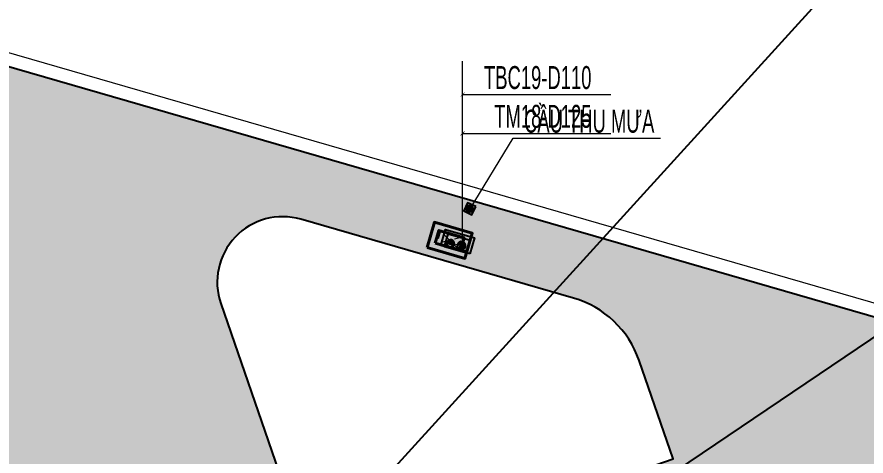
# Model space of a CAD drawing. Header units: millimetres. Extents: x -361340115 to 361596335, y -276742102 to 277032639.
# Drawn here: x 119423 to 132376, y 60024 to 66722 of the extents above; entities that cross this region are included whole.
import ezdxf
from ezdxf.lldxf.tags import DXFTag

# ---------------------------------------------------------------- set-up
doc = ezdxf.new("R2010")
doc.units = ezdxf.units.MM
doc.header["$MEASUREMENT"] = 0
doc.linetypes.add('HIDDEN', pattern=[0.375, 0.25, -0.125])
for name, color, linetype in [('A-LANDSCAPE', 83, 'Continuous'), ('Hydraulic - Thep V', 9, 'Continuous'), ('NDT text', 231, 'Continuous'), ('NDT Thiet bi', 40, 'Continuous'), ('ống thông hơi', 31, 'TH')]:
    doc.layers.add(name, color=color, linetype=linetype)
doc.layers.add('A-REVCLOUD', color=7, linetype='Continuous', true_color=0xfa291e)
for name, color, linetype, lineweight in [('AUDIT_I_220808132811-11', 7, 'Continuous', 9), ('KT-Kich thuoc', 159, 'Continuous', 18), ('KT-lomo nuoc', 3, 'HIDDEN', 5), ('KT-Net cat', 1, 'Continuous', 40), ('Text _H2H', 7, 'Continuous', 18)]:
    doc.layers.add(name, color=color, linetype=linetype, lineweight=lineweight)
doc.layers.add('MEP', color=130, linetype='Continuous', plot=False)
doc.styles.get("Standard").update_dxf_attribs({"font": 'arial.ttf'})
doc.styles.add('TEXTKT', font='hoatbif.shx', dxfattribs={"width": 0.8})
doc.styles.add('uv-abc', font='uv-abc.shx', dxfattribs={"width": 0.85, "height": 150})
tags = doc.linetypes.add('TH', pattern='A,1143.876301,["TH",Standard,S=466.984787,R=0,X=0,Y=-199.758304],53.151103,-896.638454,1197.027404', length=3290.693262).pattern_tags.tags
tags[4] = DXFTag(74, 10)
doc.dimstyles.new('1-40', dxfattribs={"dimscale": 40, "dimtxt": 5, "dimasz": 1.4, "dimexe": 1.4, "dimexo": 0.5, "dimgap": 0.5, "dimtad": 1, "dimdec": 0, "dimzin": 0, "dimdsep": 46, "dimtxsty": 'TEXTKT', "dimblk": 'ARCHTICK', "dimcen": 1.2, "dimdle": 1.2, "dimclrd": 7, "dimclre": 7, "dimclrt": 7, "dimadec": 0, "dimazin": 0, "dimtfac": 0.04, "dimtdec": 0, "dimtix": 1, "dimtmove": 2, "dimatfit": 3, "dimfxl": 1, "dimtolj": 2, "dimtzin": 0, "dimlwd": 5, "dimlwe": 5, "dimarcsym": 0})

# ---------------------------------------------------------------- blocks, each defined once
blk = doc.blocks.new('*U113')
at = {"layer": 'KT-lomo nuoc', "ltscale": 500}
for p, q in [((-312, -159), (-91, 178)), ((-403, 19), (0, 0))]:
    blk.add_line(p, q, dxfattribs=at)
blk.add_lwpolyline([(-312, -159), (-403, 19), (-91, 178), (0, 0)], close=True, dxfattribs=at)
blk = doc.blocks.new('A$C0DB07F86')
at = {"layer": 'KT-Net cat', "elevation": 0}
for points in [[(-51932, 25040), (-51821, 25424), (-51245, 25257), (-51356, 24873)], [(-51808, 25108), (-51753, 25300), (-51369, 25189), (-51424, 24997)]]:
    blk.add_lwpolyline(points, close=True, dxfattribs=at)
at = {"layer": 'KT-lomo nuoc', "linetype": 'HIDDEN', "xscale": -0.9999999999999997, "rotation": 10.8976534755902}
blk.add_blockref('*U113', (-51784, 25101, 0), dxfattribs=at)
blk = doc.blocks.new('A$C3d8987ab')
at = {"layer": 'A-REVCLOUD', "color": 6, "elevation": -0.1}
for points in [[(71874.1, -52063.6), (62420.5, -52063.6), (45133.8, -71072)], [(45642, -72531.8), (62018.8, -61470.6), (71933.5, -61470.6)]]:
    blk.add_lwpolyline(points, dxfattribs=at)
blk = doc.blocks.new('BA')
at = {"layer": 'NDT Thiet bi'}
for p, q in [((-23645, -408335), (-23606, -408374)), ((-23606, -408374), (-23633, -408327)), ((-23606, -408374), (-23620, -408321)), ((-23606, -408391), (-23606, -408319)), ((-23606, -408374), (-23592, -408321)), ((-23606, -408374), (-23578, -408327)), ((-23567, -408335), (-23606, -408374)), ((-23606, -408374), (-23661, -408374)), ((-23606, -408374), (-23659, -408360)), ((-23606, -408374), (-23659, -408389)), ((-23606, -408374), (-23654, -408347)), ((-23606, -408374), (-23654, -408402)), ((-23645, -408413), (-23606, -408374)), ((-23606, -408374), (-23633, -408422)), ((-23606, -408374), (-23620, -408428)), ((-23606, -408374), (-23558, -408347)), ((-23606, -408374), (-23553, -408360)), ((-23606, -408374), (-23551, -408374)), ((-23606, -408374), (-23578, -408422)), ((-23606, -408374), (-23553, -408389)), ((-23606, -408374), (-23558, -408402)), ((-23567, -408413), (-23606, -408374)), ((-23606, -408374), (-23592, -408428)), ((-23606, -408391), (-23606, -408429)), ((-23589, -408374), (-23551, -408374))]:
    blk.add_line(p, q, dxfattribs=at)
blk.add_lwpolyline([(-23680, -408448), (-23532, -408448), (-23532, -408301), (-23680, -408301)], close=True, dxfattribs=at)
blk.add_circle((-23606, -408374), 55, dxfattribs=at)
blk = doc.blocks.new('_ARCHTICK')
at = {"color": 0, "linetype": 'ByBlock', "const_width": 0.15}
blk.add_lwpolyline([(-0.5, -0.5), (0.5, 0.5)], dxfattribs=at)
blk = doc.blocks.new('*U352')
h = blk.add_hatch(color=256)
edge = h.paths.add_edge_path()
edge.add_spline(control_points=[(-55, 0), (-39, -12), (-8, -36), (4, 39), (37, 14), (55, 0)], knot_values=[0, 0, 0, 0, 58.132459, 112.840763, 176.167011, 176.167011, 176.167011, 176.167011], degree=3, periodic=0)
edge.add_ellipse((0, 0), major_axis=(-38.9, 38.9), ratio=1, start_angle=225.0094, end_angle=315)
edge.add_ellipse((0, 0), major_axis=(-38.9, 38.9), ratio=1, start_angle=315, end_angle=405)
blk.add_circle((0, 0), 55)
blk.add_open_spline([(55, 0), (37, 14), (4, 39), (-8, -36), (-39, -12), (-55, 0)], degree=3, knots=[0, 0, 0, 0, 63.326248, 118.034553, 176.167011, 176.167011, 176.167011, 176.167011])
at = {"layer": 'Hydraulic - Thep V', "color": 2}
for p, q in [((-67, -59), (-66, -58)), ((-67, -62), (-66, -62)), ((-64, -62), (-64, -59)), ((-59, -62), (-59, -59)), ((-57, -59), (-57, -58)), ((-57, -62), (-57, -62)), ((57, -59), (57, -58)), ((57, -62), (57, -62)), ((59, -62), (59, -59)), ((64, -62), (64, -59)), ((66, -59), (66, -58)), ((66, -62), (66, -62))]:
    blk.add_line(p, q, dxfattribs=at)
at = {"layer": 'Hydraulic - Thep V', "const_width": 6.72}
blk.add_lwpolyline([(62, -79), (62, 3, 0.40574), (0, 63, 0.40574), (-62, 3), (-62, -79)], format="xyb", dxfattribs=at)
at = {"layer": 'Hydraulic - Thep V', "color": 2}
for points in [[(-56, -57), (-56, -58), (-67, -58), (-67, -57)], [(67, -57), (67, -58), (56, -58), (56, -57)]]:
    blk.add_lwpolyline(points, close=True, dxfattribs=at)
for points in [[(-67, -59), (-67, -62)], [(-57, -58), (-66, -58)], [(-57, -62), (-66, -62)], [(-66, -62), (-57, -62)], [(-57, -62), (-57, -59)], [(66, -58), (57, -58)], [(57, -59), (57, -62)], [(66, -62), (57, -62)], [(57, -62), (66, -62)], [(67, -62), (67, -59)]]:
    blk.add_lwpolyline(points, dxfattribs=at)
for centre, radius, start, end in [((-65, -61), 2.29, 57.0867, 122.9133), ((-65, -60), 2.29, 237.0867, 302.9133), ((-62, -67), 8.65, 73.2213, 106.7787), ((-62, -54), 8.65, 253.2213, 286.7787), ((-58, -61), 2.29, 57.0867, 122.9133), ((-58, -60), 2.29, 237.0867, 302.9133), ((58, -61), 2.29, 57.0867, 122.9133), ((58, -60), 2.29, 237.0867, 302.9133), ((62, -67), 8.65, 73.2213, 106.7787), ((62, -54), 8.65, 253.2213, 286.7787), ((65, -61), 2.29, 57.0867, 122.9133), ((65, -60), 2.29, 237.0867, 302.9133)]:
    blk.add_arc(centre, radius, start, end, dxfattribs=at)
blk = doc.blocks.new('*U353')
h = blk.add_hatch(color=256)
edge = h.paths.add_edge_path()
edge.add_spline(control_points=[(-55, 0), (-39, -12), (-8, -36), (4, 39), (37, 14), (55, 0)], knot_values=[0, 0, 0, 0, 58.132459, 112.840763, 176.167011, 176.167011, 176.167011, 176.167011], degree=3, periodic=0)
edge.add_ellipse((0, 0), major_axis=(-38.9, 38.9), ratio=1, start_angle=225.0094, end_angle=315)
edge.add_ellipse((0, 0), major_axis=(-38.9, 38.9), ratio=1, start_angle=315, end_angle=405)
blk.add_circle((0, 0), 55)
blk.add_open_spline([(55, 0), (37, 14), (4, 39), (-8, -36), (-39, -12), (-55, 0)], degree=3, knots=[0, 0, 0, 0, 63.326248, 118.034553, 176.167011, 176.167011, 176.167011, 176.167011])
at = {"layer": 'Hydraulic - Thep V', "color": 2}
for p, q in [((-67, -59), (-66, -58)), ((-67, -62), (-66, -62)), ((-64, -62), (-64, -59)), ((-59, -62), (-59, -59)), ((-57, -59), (-57, -58)), ((-57, -62), (-57, -62)), ((57, -59), (57, -58)), ((57, -62), (57, -62)), ((59, -62), (59, -59)), ((64, -62), (64, -59)), ((66, -59), (66, -58)), ((66, -62), (66, -62))]:
    blk.add_line(p, q, dxfattribs=at)
at = {"layer": 'Hydraulic - Thep V', "const_width": 6.72}
blk.add_lwpolyline([(62, -79), (62, 3, 0.40574), (0, 63, 0.40574), (-62, 3), (-62, -79)], format="xyb", dxfattribs=at)
at = {"layer": 'Hydraulic - Thep V', "color": 2}
for points in [[(-56, -57), (-56, -58), (-67, -58), (-67, -57)], [(67, -57), (67, -58), (56, -58), (56, -57)]]:
    blk.add_lwpolyline(points, close=True, dxfattribs=at)
for points in [[(-67, -59), (-67, -62)], [(-57, -58), (-66, -58)], [(-57, -62), (-66, -62)], [(-66, -62), (-57, -62)], [(-57, -62), (-57, -59)], [(66, -58), (57, -58)], [(57, -59), (57, -62)], [(66, -62), (57, -62)], [(57, -62), (66, -62)], [(67, -62), (67, -59)]]:
    blk.add_lwpolyline(points, dxfattribs=at)
for centre, radius, start, end in [((-65, -61), 2.29, 57.0867, 122.9133), ((-65, -60), 2.29, 237.0867, 302.9133), ((-62, -67), 8.65, 73.2213, 106.7787), ((-62, -54), 8.65, 253.2213, 286.7787), ((-58, -61), 2.29, 57.0867, 122.9133), ((-58, -60), 2.29, 237.0867, 302.9133), ((58, -61), 2.29, 57.0867, 122.9133), ((58, -60), 2.29, 237.0867, 302.9133), ((62, -67), 8.65, 73.2213, 106.7787), ((62, -54), 8.65, 253.2213, 286.7787), ((65, -61), 2.29, 57.0867, 122.9133), ((65, -60), 2.29, 237.0867, 302.9133)]:
    blk.add_arc(centre, radius, start, end, dxfattribs=at)
blk = doc.blocks.new('EWJRWR')
at = {"extrusion": (1.54584e-19, -1.49429e-06, 1), "elevation": 0}
blk.add_lwpolyline([(-47513, 136860), (-47177, 136860), (-47177, 136875), (-47513, 136875)], close=True, dxfattribs=at)
at = {"layer": 'NDT text'}
for points in [[(-47108, 136860), (-47568, 136860), (-47568, 137115), (-47108, 137115)], [(-47163, 136860), (-47513, 136860), (-47513, 137060), (-47163, 137060)]]:
    blk.add_lwpolyline(points, close=True, dxfattribs=at)
at = {"layer": 'ống thông hơi', "ltscale": 0.6, "extrusion": (0.000642077, -0.063337, 0.997992), "xscale": -1, "rotation": 0.0003954788762872141}
blk.add_blockref('*U352', (-46044, 137132, -8700), dxfattribs=at)
at = {"layer": 'ống thông hơi', "ltscale": 0.6, "extrusion": (0.000642077, -0.063337, 0.997992), "xscale": -1.136363636363638, "yscale": 1.136363636363639, "zscale": 1.136363636363637, "rotation": 0.0003954788762872141}
blk.add_blockref('*U353', (-45876, 137141, -8700), dxfattribs=at)
blk = doc.blocks.new('KJRTWETEYE')
at = {"rotation": 343.8836854960871}
blk.add_blockref('EWJRWR', (-47937, -92545, 0), dxfattribs=at)
at = {"layer": 'NDT text', "ltscale": 0.2, "style": 'uv-abc', "width": 0.6}
for s, p in [('TBC19-D110', (-54987, 54528, -14)), ('TM18-D125', (-54831, 53936, -14))]:
    blk.add_text(s, height=350, dxfattribs=at).set_placement(p)
at = {"layer": 'Text _H2H', "color": 231}
for points, override in [([(-55504, 52179, -14), (-55314, 52136, -14), (-55314, 54952, -14)], {"dimasz": 1.5, "dimtad": 0, "dimldrblk": 'Dot'}), ([(-55314, 54444, -14), (-53053, 54444, -14)], {"dimasz": 1.5, "dimtad": 0, "dimclrd": 7, "dimldrblk": 'ARCHTICK'}), ([(-55314, 53851, -14), (-53053, 53851, -14)], {"dimasz": 1.5, "dimtad": 0, "dimclrd": 7, "dimldrblk": 'ARCHTICK'})]:
    blk.add_leader(points, dimstyle='1-40', override=override, dxfattribs=at)
blk = doc.blocks.new('RKWEWE')
blk.add_blockref('KJRTWETEYE', (181535, 11095))
at = {"xscale": 0.9341895732604871, "yscale": 0.9341895732604871, "zscale": 0.9341895732604871, "rotation": 154.1537368648655}
blk.add_blockref('BA', (-59834, -269926), dxfattribs=at)
at = {"layer": 'NDT text', "ltscale": 0.2, "style": 'uv-abc', "width": 0.6}
blk.add_text('CẦU THU MƯA', height=350, dxfattribs=at).set_placement((127159, 64957))
at = {"layer": 'Text _H2H', "color": 231}
blk.add_leader([(126335, 63794), (126991, 64873), (129239, 64873)], dimstyle='1-40', override={"dimasz": 1, "dimtad": 0, "dimldrblk": 'Dot'}, dxfattribs=at)
blk = doc.blocks.new('A$Cd3fdeb23')
blk.add_blockref('RKWEWE', (-181388, -20650, 0))
blk.add_blockref('A$C3d8987ab', (-104054, 107286, 0))

msp = doc.modelspace()

# ---------------------------------------------------------------- hatches: boundary and pattern name
at = {"layer": 'A-LANDSCAPE'}
h = msp.add_hatch(dxfattribs=at)
h.set_pattern_fill('GRASS', color=256, scale=300)
h.set_pattern_definition([(109.04714, (53518.9, 2459.66), (-269.7463, 131.28946), [56.25, -368.0141]), (64.04714, (53518.9, 2459.66), (-269.7463, 131.2895), [56.25, -243.75]), (154.04714, (53518.9, 2459.66), (-131.2895, -269.7463), [56.25, -243.75])])
h.paths.add_polyline_path([(128402.1, 57300), (130670.7, 58083.3), (131166.8, 56646.5), (128898.2, 55863.3)], flags=16)
edge = h.paths.add_edge_path()
edge.add_line((114632.4, 56769.5), (114010.7, 58573.1))
edge.add_line((114010.7, 58573.1), (113368.1, 60434.1))
edge.add_arc((117231.4, 62226.3), 4258.7, 85.92665, 204.88686, ccw=False)
edge.add_line((117533.9, 66474.2), (132592.7, 62123.1))
edge.add_arc((131774.2, 58388.7), 3823, 19.24054, 77.63771, ccw=False)
edge.add_line((135383.7, 59648.5), (139511.4, 47718))
edge.add_line((139511.4, 47718), (140953.6, 43548.9))
edge.add_line((140953.6, 43548.9), (139747.7, 43126.6))
edge.add_line((139747.7, 43126.6), (139286.4, 44462.7))
edge.add_line((139286.4, 44462.7), (139271.1, 44458.5))
edge.add_line((139271.1, 44458.5), (136601.4, 52191.6))
edge.add_line((136601.4, 52191.6), (128959.7, 49553.4))
edge.add_line((128959.7, 49553.4), (129315, 48518.4))
edge.add_line((129315, 48518.4), (124195.1, 46745))
edge.add_line((124195.1, 46745), (123794.8, 47904.3))
edge.add_line((123794.8, 47904.3), (121451.3, 47095.2))
edge.add_line((121451.3, 47095.2), (120970, 48489.3))
edge.add_line((120970, 48489.3), (125629.6, 50098.2))
edge.add_line((125629.6, 50098.2), (126111, 48704))
edge.add_line((126111, 48704), (127216.9, 49085.8))
edge.add_line((127216.9, 49085.8), (124776.6, 56154.1))
edge.add_line((124776.6, 56154.1), (126572.6, 56774.1))
edge.add_line((126572.6, 56774.1), (125888.2, 58756.5))
edge.add_line((125888.2, 58756.5), (129432.9, 59980.3))
edge.add_line((129432.9, 59980.3), (128914.1, 61482.9))
edge.add_arc((127496.2, 60993.4), 1500, 19.04714, 73.88369)
edge.add_line((127912.6, 62434.5), (123755, 63635.8))
edge.add_arc((123477.4, 62675.1), 1000, 73.88369, 199.04714)
edge.add_line((122532.1, 62348.8), (123411.9, 59800.6))
edge.add_line((123411.9, 59800.6), (114632.4, 56769.5))

# ---------------------------------------------------------------- linework, layer by layer
at = {"layer": 'A-LANDSCAPE', "elevation": 0}
msp.add_lwpolyline([(136601.4, 52191.6), (128961.3, 49555.1), (129316.4, 48514.3), (124195.1, 46745), (123794.8, 47904.3), (121451.3, 47095.2), (120970, 48489.3), (125629.6, 50098.2), (126111, 48704), (127216.9, 49085.8), (124776.6, 56154.1), (126572.6, 56774.1), (125888.2, 58756.5), (129432.9, 59980.3), (128914.1, 61482.9, 0.2439427), (127912.6, 62434.5), (123755, 63635.8, 0.6077911), (122532.1, 62348.8), (123411.9, 59800.6), (114632.4, 56769.5), (114010.7, 58573.1), (113368.1, 60434.1, -0.5713168), (117533.9, 66474.2), (132592.7, 62123.1, -0.2604673)], format="xyb", dxfattribs=at)
at = {"layer": 'AUDIT_I_220808132811-11'}
for points in [[(141726.2, 39265.6), (141736.4, 40937.8, 0.0851587), (141435, 42768.8), (139700.4, 47783.4), (135572.6, 59714.2, 0.2600452), (132642, 62317), (117569.4, 66672.2, 0.5721349), (113182.4, 60359.3), (114378.1, 56893.4)], [(141526.2, 39265.6), (141536.4, 40939.1, 0.0851587), (141246, 42703.5), (139511.4, 47718), (135383.7, 59648.5, 0.2604673), (132592.7, 62123.1), (117533.9, 66474.2, 0.5713168), (113368.1, 60434.1), (114567.2, 56958.6)]]:
    msp.add_lwpolyline(points, format="xyb", dxfattribs=at)

# ---------------------------------------------------------------- block references
at = {"layer": 'KT-Kich thuoc', "color": 2}
msp.add_blockref('A$C0DB07F86', (177612.7, 38165.6, 0), dxfattribs=at)
at = {"layer": 'MEP'}
msp.add_blockref('A$C3d8987ab', (77334.7, 127936.3, 0), dxfattribs=at)

# ---------------------------------------------------------------- next in the draw order: block references
msp.add_blockref('A$Cd3fdeb23', (181388.2, 20650, 0), dxfattribs=at)

doc.saveas('drawing.dxf')
